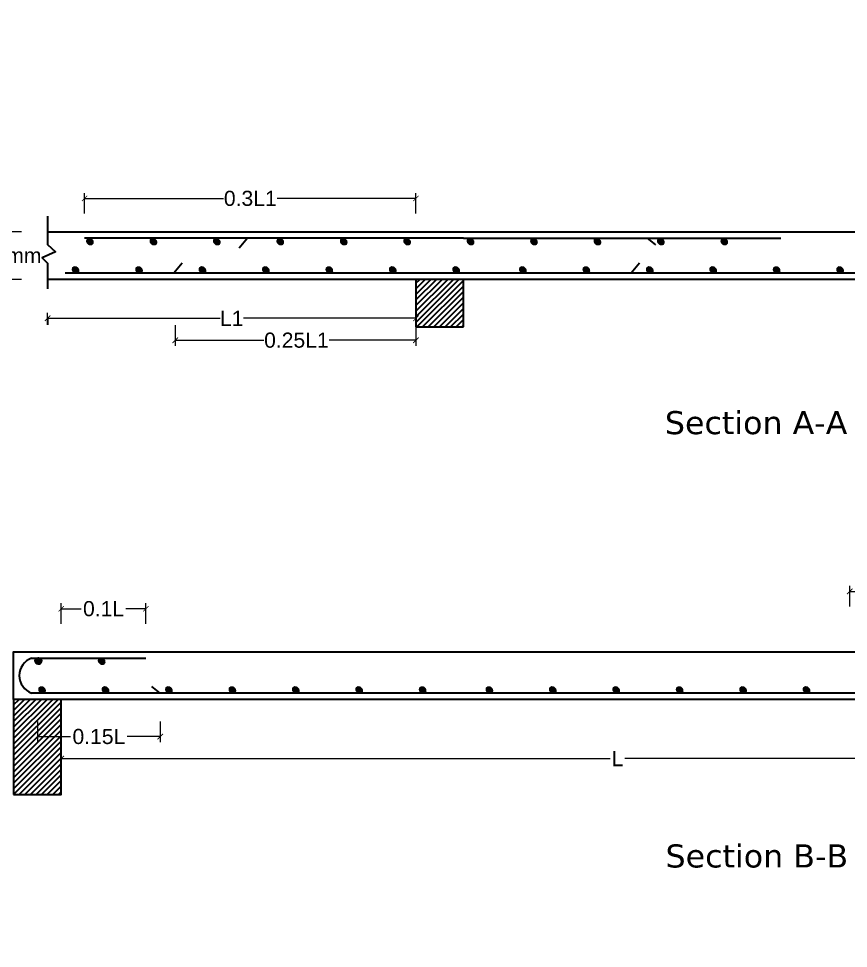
# Model space of a CAD drawing. Header units: feet. Extents: x -5357 to 123217, y -97269 to -8247.
# Drawn here: x 18078 to 18628, y -49341 to -48726 of the extents above; entities that cross this region are included whole.
import ezdxf
from ezdxf import colors
from ezdxf.entities.mleader import LeaderData, LeaderLine
from ezdxf.math import Vec2, Vec3

# ---------------------------------------------------------------- set-up
doc = ezdxf.new("R2010")
doc.units = ezdxf.units.FT
doc.header["$LTSCALE"] = 50.2
doc.header["$MEASUREMENT"] = 0
doc.header["$PDMODE"] = 3
doc.linetypes.add('DASHED', pattern=[0.75, 0.5, -0.25])
doc.linetypes.add('PHANTOM2', pattern=[1.25, 0.625, -0.125, 0.125, -0.125, 0.125, -0.125])
doc.layers.get('0').update_dxf_attribs({"lineweight": 35})
doc.layers.add('drg seal txt', color=7, linetype='Continuous')
doc.layers.add('Str grid', color=7, linetype='Continuous', true_color=0x17d337)
doc.layers.add('Str LBL', color=3, linetype='Continuous', lineweight=35)
doc.layers.add('Str Ramp', color=5, linetype='Continuous', lineweight=35, transparency=0.7)
doc.layers.add('Str Slab', color=5, linetype='Continuous', lineweight=35, transparency=0.7)
doc.styles.get("Standard").update_dxf_attribs({"font": 'arial.ttf'})
doc.dimstyles.new('Copy of Standard', dxfattribs={"dimscale": 40, "dimtxt": 0.25, "dimasz": 0.3, "dimexe": 0.18, "dimexo": 5, "dimgap": 0.09, "dimtad": 0, "dimtih": 1, "dimtoh": 1, "dimdec": 0, "dimzin": 0, "dimdsep": 46, "dimlunit": 4, "dimtxsty": 'Standard', "dimcen": 0.2, "dimse1": 1, "dimse2": 1, "dimadec": 0, "dimazin": 0, "dimtfac": 1, "dimtdec": 0, "dimtofl": 0, "dimtmove": 0, "dimatfit": 3, "dimfxl": 1, "dimtolj": 1, "dimtzin": 0, "dimarcsym": 0})
doc.dimstyles.get("Standard").update_dxf_attribs({"dimscale": 20, "dimtxt": 0.18, "dimasz": 0.18, "dimexe": 0.18, "dimexo": 0.0625, "dimgap": 0.09, "dimtad": 0, "dimtih": 1, "dimtoh": 1, "dimdec": 1, "dimzin": 0, "dimdsep": 46, "dimlunit": 3, "dimtxsty": 'Standard', "dimblk": 'ARCHTICK', "dimcen": 0.09, "dimadec": 0, "dimazin": 0, "dimtfac": 1, "dimtdec": 1, "dimtofl": 0, "dimtmove": 0, "dimatfit": 3, "dimfxl": 0.5, "dimfxlon": 1, "dimtolj": 1, "dimtzin": 0, "dimarcsym": 0})
pattern_1 = [(45, (17136.822795, -50639.086282), (-0.018561553, 0.018561553), [])]
pattern_2 = [(45, (17159.030135, -50361.010553), (-0.018561553, 0.018561553), [])]

# ---------------------------------------------------------------- blocks, each defined once
blk = doc.blocks.new('_ArchTick')
at = {"color": 0, "linetype": 'ByBlock', "const_width": 0.15}
blk.add_lwpolyline([(-0.5, -0.5), (0.5, 0.5)], dxfattribs=at)
blk = doc.blocks.new('*D636')
at = {"color": 0, "lineweight": -2, "transparency": 16777216}
for p, q in [((18628.4, -49114.83), (18628.4, -49101.23)), ((18628.4, -49104.83), (18720.85, -49104.83)), ((18843.02, -49104.83), (18750.57, -49104.83)), ((18843.02, -49114.83), (18843.02, -49101.23))]:
    blk.add_line(p, q, dxfattribs=at)
at = {"layer": 'Defpoints', "color": 0, "transparency": 16777216}
for p in [(18628.4, -49104.83), (18628.4, -49149.03), (18843.02, -49149.03)]:
    blk.add_point(p, dxfattribs=at)
at = {"color": 0, "lineweight": -2, "transparency": 16777216, "xscale": 3.6, "yscale": 3.6, "zscale": 3.6, "rotation": 180}
blk.add_blockref('_ArchTick', (18628.4, -49104.83), dxfattribs=at)
at = {"color": 0, "lineweight": -2, "transparency": 16777216, "xscale": 3.6, "yscale": 3.6, "zscale": 3.6}
blk.add_blockref('_ArchTick', (18843.02, -49104.83), dxfattribs=at)
at = {"color": 0, "lineweight": 35, "transparency": 16777216, "insert": (18735.71, -49104.83), "char_height": 3.6, "attachment_point": 5}
blk.add_mtext('\\A1;{\\H2.7778x;0.3L}', dxfattribs=at)
blk = doc.blocks.new('*D638')
at = {"color": 0, "lineweight": -2, "transparency": 16777216}
for p, q in [((18106.34, -49126.31), (18106.34, -49112.71)), ((18162.4, -49126.31), (18162.4, -49112.71)), ((18106.34, -49116.31), (18119.51, -49116.31)), ((18162.4, -49116.31), (18149.23, -49116.31))]:
    blk.add_line(p, q, dxfattribs=at)
at = {"layer": 'Defpoints', "color": 0, "transparency": 16777216}
for p in [(18162.4, -49116.31), (18106.34, -49149.03), (18162.4, -49149.03)]:
    blk.add_point(p, dxfattribs=at)
at = {"color": 0, "lineweight": -2, "transparency": 16777216, "xscale": 3.6, "yscale": 3.6, "zscale": 3.6, "rotation": 180}
blk.add_blockref('_ArchTick', (18106.34, -49116.31), dxfattribs=at)
at = {"color": 0, "lineweight": -2, "transparency": 16777216, "xscale": 3.6, "yscale": 3.6, "zscale": 3.6}
blk.add_blockref('_ArchTick', (18162.4, -49116.31), dxfattribs=at)
at = {"color": 0, "lineweight": 35, "transparency": 16777216, "insert": (18134.37, -49116.31), "char_height": 3.6, "attachment_point": 5}
blk.add_mtext('\\A1;{\\H2.7778x;0.1L}', dxfattribs=at)
blk = doc.blocks.new('*D639')
at = {"color": 0, "lineweight": -2, "transparency": 16777216}
for p, q in [((18106.34, -49205.54), (18106.34, -49219.14)), ((18843.02, -49205.54), (18843.02, -49219.14)), ((18106.34, -49215.54), (18469.76, -49215.54)), ((18843.02, -49215.54), (18479.6, -49215.54))]:
    blk.add_line(p, q, dxfattribs=at)
at = {"layer": 'Defpoints', "color": 0, "transparency": 16777216}
for p in [(18106.34, -49176.33), (18843.02, -49176.33), (18843.02, -49215.54)]:
    blk.add_point(p, dxfattribs=at)
at = {"color": 0, "lineweight": -2, "transparency": 16777216, "xscale": 3.6, "yscale": 3.6, "zscale": 3.6, "rotation": 180}
blk.add_blockref('_ArchTick', (18106.34, -49215.54), dxfattribs=at)
at = {"color": 0, "lineweight": -2, "transparency": 16777216, "xscale": 3.6, "yscale": 3.6, "zscale": 3.6}
blk.add_blockref('_ArchTick', (18843.02, -49215.54), dxfattribs=at)
at = {"color": 0, "lineweight": 35, "transparency": 16777216, "insert": (18474.68, -49215.54), "char_height": 3.6, "attachment_point": 5}
blk.add_mtext('\\A1;{\\H2.7778x;L}', dxfattribs=at)
blk = doc.blocks.new('*D641')
at = {"color": 0, "lineweight": -2, "transparency": 16777216}
for p, q in [((18090.59, -49190.95), (18090.59, -49204.55)), ((18171.96, -49190.95), (18171.96, -49204.55)), ((18090.59, -49200.95), (18112.53, -49200.95)), ((18171.96, -49200.95), (18150.02, -49200.95))]:
    blk.add_line(p, q, dxfattribs=at)
at = {"layer": 'Defpoints', "color": 0, "transparency": 16777216}
for p in [(18090.59, -49172.13), (18171.96, -49172.13), (18090.59, -49200.95)]:
    blk.add_point(p, dxfattribs=at)
at = {"color": 0, "lineweight": -2, "transparency": 16777216, "xscale": 3.6, "yscale": 3.6, "zscale": 3.6, "rotation": 180}
blk.add_blockref('_ArchTick', (18090.59, -49200.95), dxfattribs=at)
at = {"color": 0, "lineweight": -2, "transparency": 16777216, "xscale": 3.6, "yscale": 3.6, "zscale": 3.6}
blk.add_blockref('_ArchTick', (18171.96, -49200.95), dxfattribs=at)
at = {"color": 0, "lineweight": 35, "transparency": 16777216, "insert": (18131.28, -49200.95), "char_height": 3.6, "attachment_point": 5}
blk.add_mtext('\\A1;{\\H2.7778x;0.15L}', dxfattribs=at)
blk = doc.blocks.new('*D634')
at = {"color": 0, "lineweight": -2, "transparency": 16777216}
for p, q in [((18079.94, -48866.76), (18066.34, -48866.76)), ((18069.94, -48866.76), (18069.94, -48875.6)), ((18069.94, -48898.26), (18069.94, -48889.41)), ((18079.94, -48898.26), (18066.34, -48898.26))]:
    blk.add_line(p, q, dxfattribs=at)
at = {"layer": 'Defpoints', "color": 0, "transparency": 16777216}
for p in [(18069.94, -48866.76), (18097.29, -48866.76), (18097.05, -48898.26)]:
    blk.add_point(p, dxfattribs=at)
at = {"color": 0, "lineweight": -2, "transparency": 16777216, "xscale": 3.6, "yscale": 3.6, "zscale": 3.6}
for p, rotation in [((18069.94, -48866.76), 90), ((18069.94, -48898.26), 270)]:
    blk.add_blockref('_ArchTick', p, dxfattribs=dict(at, rotation=rotation))
at = {"color": 0, "lineweight": 35, "transparency": 16777216, "insert": (18069.94, -48882.51), "char_height": 3.6, "attachment_point": 5}
blk.add_mtext('\\A1;{\\H2.7778x;150mm}', dxfattribs=at)
blk = doc.blocks.new('*D642')
at = {"color": 0, "lineweight": -2, "transparency": 16777216}
for p, q in [((18341.22, -48914.01), (18341.22, -48927.61)), ((18097.29, -48924.01), (18097.29, -48920.41)), ((18097.29, -48924.01), (18211.48, -48924.01)), ((18341.22, -48924.01), (18227.03, -48924.01))]:
    blk.add_line(p, q, dxfattribs=at)
at = {"layer": 'Defpoints', "color": 0, "transparency": 16777216}
for p in [(18341.22, -48908.35), (18097.29, -48924.01), (18341.22, -48924.01)]:
    blk.add_point(p, dxfattribs=at)
at = {"color": 0, "lineweight": -2, "transparency": 16777216, "xscale": 3.6, "yscale": 3.6, "zscale": 3.6, "rotation": 180}
blk.add_blockref('_ArchTick', (18097.29, -48924.01), dxfattribs=at)
at = {"color": 0, "lineweight": -2, "transparency": 16777216, "xscale": 3.6, "yscale": 3.6, "zscale": 3.6}
blk.add_blockref('_ArchTick', (18341.22, -48924.01), dxfattribs=at)
at = {"color": 0, "lineweight": 35, "transparency": 16777216, "insert": (18219.25, -48924.01), "char_height": 3.6, "attachment_point": 5}
blk.add_mtext('\\A1;{\\H2.7778x;L1}', dxfattribs=at)
blk = doc.blocks.new('*D643')
at = {"color": 0, "lineweight": -2, "transparency": 16777216}
for p, q in [((18121.82, -48854.66), (18121.82, -48841.06)), ((18341.22, -48854.66), (18341.22, -48841.06)), ((18121.82, -48844.66), (18213.81, -48844.66)), ((18341.22, -48844.66), (18249.22, -48844.66))]:
    blk.add_line(p, q, dxfattribs=at)
at = {"layer": 'Defpoints', "color": 0, "transparency": 16777216}
for p in [(18121.82, -48844.66), (18121.82, -48870.96), (18341.22, -48870.96)]:
    blk.add_point(p, dxfattribs=at)
at = {"color": 0, "lineweight": -2, "transparency": 16777216, "xscale": 3.6, "yscale": 3.6, "zscale": 3.6, "rotation": 180}
blk.add_blockref('_ArchTick', (18121.82, -48844.66), dxfattribs=at)
at = {"color": 0, "lineweight": -2, "transparency": 16777216, "xscale": 3.6, "yscale": 3.6, "zscale": 3.6}
blk.add_blockref('_ArchTick', (18341.22, -48844.66), dxfattribs=at)
at = {"color": 0, "lineweight": 35, "transparency": 16777216, "insert": (18231.52, -48844.66), "char_height": 3.6, "attachment_point": 5}
blk.add_mtext('\\A1;{\\H2.7778x;0.3L1}', dxfattribs=at)
blk = doc.blocks.new('*D644')
at = {"color": 0, "lineweight": -2, "transparency": 16777216}
for p, q in [((18181.83, -48928.54), (18181.83, -48942.14)), ((18341.22, -48928.54), (18341.22, -48942.14)), ((18181.83, -48938.54), (18240.46, -48938.54)), ((18341.22, -48938.54), (18283.65, -48938.54))]:
    blk.add_line(p, q, dxfattribs=at)
at = {"layer": 'Defpoints', "color": 0, "transparency": 16777216}
for p in [(18181.83, -48898.26), (18341.22, -48898.26), (18181.83, -48938.54)]:
    blk.add_point(p, dxfattribs=at)
at = {"color": 0, "lineweight": -2, "transparency": 16777216, "xscale": 3.6, "yscale": 3.6, "zscale": 3.6, "rotation": 180}
blk.add_blockref('_ArchTick', (18181.83, -48938.54), dxfattribs=at)
at = {"color": 0, "lineweight": -2, "transparency": 16777216, "xscale": 3.6, "yscale": 3.6, "zscale": 3.6}
blk.add_blockref('_ArchTick', (18341.22, -48938.54), dxfattribs=at)
at = {"color": 0, "lineweight": 35, "transparency": 16777216, "insert": (18262.05, -48938.54), "char_height": 3.6, "attachment_point": 5}
blk.add_mtext('\\A1;{\\H2.7778x;0.25L1}', dxfattribs=at)
blk = doc.blocks.new('*D999')
at = {"layer": 'Defpoints', "color": 0, "linetype": 'PHANTOM2', "transparency": 16777216}
for p in [(16074.54, -48732.22), (16074.54, -48783.22), (42253.55, -48783.22)]:
    blk.add_point(p, dxfattribs=at)
at = {"layer": 'Str grid', "color": 0, "linetype": 'PHANTOM2', "lineweight": -2, "transparency": 16777216}
for p, q in [((16074.54, -48732.22), (16074.54, -48749.02)), ((16074.54, -48783.22), (16074.54, -48766.43))]:
    blk.add_line(p, q, dxfattribs=at)
at = {"layer": 'Str grid', "color": 0, "linetype": 'PHANTOM2', "lineweight": -2, "transparency": 16777216, "xscale": 12, "yscale": 12, "zscale": 12}
for p, rotation in [((16074.54, -48732.22), 90), ((16074.54, -48783.22), 270)]:
    blk.add_blockref('_ArchTick', p, dxfattribs=dict(at, rotation=rotation))
at = {"layer": 'Str grid', "color": 0, "linetype": 'PHANTOM2', "transparency": 16777216, "insert": (16074.54, -48757.72), "char_height": 10, "attachment_point": 5}
blk.add_mtext('\\A1;4\'-3"', dxfattribs=at)
blk = doc.blocks.new('*D1094')
at = {"layer": 'Defpoints', "color": 0, "linetype": 'PHANTOM2', "ltscale": 150, "transparency": 16777216}
for p in [(16403.4, -49286.42), (42253.55, -49286.42), (16403.4, -49523.42)]:
    blk.add_point(p, dxfattribs=at)
at = {"layer": 'Str grid', "color": 0, "linetype": 'PHANTOM2', "lineweight": -2, "ltscale": 150, "transparency": 16777216}
for p, q in [((16403.4, -49286.42), (16403.4, -49396.22)), ((16403.4, -49523.42), (16403.4, -49413.63))]:
    blk.add_line(p, q, dxfattribs=at)
at = {"layer": 'Str grid', "color": 0, "linetype": 'PHANTOM2', "lineweight": -2, "ltscale": 150, "transparency": 16777216, "xscale": 12, "yscale": 12, "zscale": 12}
for p, rotation in [((16403.4, -49286.42), 90), ((16403.4, -49523.42), 270)]:
    blk.add_blockref('_ArchTick', p, dxfattribs=dict(at, rotation=rotation))
at = {"layer": 'Str grid', "color": 0, "linetype": 'PHANTOM2', "ltscale": 150, "transparency": 16777216, "insert": (16403.4, -49404.92), "char_height": 10, "attachment_point": 5}
blk.add_mtext('\\A1;19\'-9"', dxfattribs=at)
blk = doc.blocks.new('*D1095')
at = {"layer": 'Defpoints', "color": 0, "linetype": 'PHANTOM2', "ltscale": 150, "transparency": 16777216}
for p in [(42253.55, -49211.42), (16403.4, -49286.42), (42253.55, -49286.42)]:
    blk.add_point(p, dxfattribs=at)
at = {"layer": 'Str LBL', "color": 0, "linetype": 'PHANTOM2', "lineweight": -2, "ltscale": 150, "transparency": 16777216}
for p, q in [((42253.55, -49211.42), (42253.55, -49240.21)), ((42253.55, -49286.42), (42253.55, -49257.63))]:
    blk.add_line(p, q, dxfattribs=at)
at = {"layer": 'Str LBL', "color": 0, "linetype": 'PHANTOM2', "lineweight": -2, "ltscale": 150, "transparency": 16777216, "xscale": 12, "yscale": 12, "zscale": 12}
for p, rotation in [((42253.55, -49211.42), 90), ((42253.55, -49286.42), 270)]:
    blk.add_blockref('_ArchTick', p, dxfattribs=dict(at, rotation=rotation))
at = {"layer": 'Str LBL', "color": 0, "linetype": 'PHANTOM2', "lineweight": 20, "ltscale": 150, "transparency": 16777216, "insert": (42253.55, -49248.92), "char_height": 10, "attachment_point": 5}
blk.add_mtext('\\A1;6\'-3"', dxfattribs=at)
blk = doc.blocks.new('*D1180')
at = {"layer": 'Defpoints', "color": 0, "linetype": 'PHANTOM2', "ltscale": 150, "transparency": 16777216}
for p in [(16403.4, -49211.42), (42253.55, -49211.42), (16403.4, -49286.42)]:
    blk.add_point(p, dxfattribs=at)
at = {"layer": 'Str grid', "color": 0, "linetype": 'PHANTOM2', "lineweight": -2, "ltscale": 150, "transparency": 16777216}
for p, q in [((16403.4, -49211.42), (16403.4, -49240.21)), ((16403.4, -49286.42), (16403.4, -49257.63))]:
    blk.add_line(p, q, dxfattribs=at)
at = {"layer": 'Str grid', "color": 0, "linetype": 'PHANTOM2', "lineweight": -2, "ltscale": 150, "transparency": 16777216, "xscale": 12, "yscale": 12, "zscale": 12}
for p, rotation in [((16403.4, -49211.42), 90), ((16403.4, -49286.42), 270)]:
    blk.add_blockref('_ArchTick', p, dxfattribs=dict(at, rotation=rotation))
at = {"layer": 'Str grid', "color": 0, "linetype": 'PHANTOM2', "ltscale": 150, "transparency": 16777216, "insert": (16403.4, -49248.92), "char_height": 10, "attachment_point": 5}
blk.add_mtext('\\A1;6\'-3"', dxfattribs=at)

msp = doc.modelspace()

# ---------------------------------------------------------------- hatches: boundary and pattern name
at = {"lineweight": 35}
h = msp.add_hatch(dxfattribs=at)
h.set_pattern_fill('ANSI31', color=256, scale=0.21)
h.set_pattern_definition([(45, (16830.379788, -50342.200818), (-0.018561553, 0.018561553), [])])
h.paths.add_polyline_path([(18127.57889, -48873.1492, 1), (18123.37889, -48873.1492, 1)])
h = msp.add_hatch(dxfattribs=at)
h.set_pattern_fill('ANSI31', color=256, scale=0.21)
h.set_pattern_definition([(45, (16872.379788, -50342.200818), (-0.018561553, 0.018561553), [])])
h.paths.add_polyline_path([(18169.57889, -48873.1492, 1), (18165.37889, -48873.1492, 1)])
h = msp.add_hatch(dxfattribs=at)
h.set_pattern_fill('ANSI31', color=256, scale=0.21)
h.set_pattern_definition([(45, (16914.379788, -50342.200818), (-0.018561553, 0.018561553), [])])
h.paths.add_polyline_path([(18211.57889, -48873.1492, 1), (18207.37889, -48873.1492, 1)])
h = msp.add_hatch(dxfattribs=at)
h.set_pattern_fill('ANSI31', color=256, scale=0.21)
h.set_pattern_definition([(45, (16956.379788, -50342.200818), (-0.018561553, 0.018561553), [])])
h.paths.add_polyline_path([(18253.57889, -48873.1492, 1), (18249.37889, -48873.1492, 1)])
h = msp.add_hatch(dxfattribs=at)
h.set_pattern_fill('ANSI31', color=256, scale=0.21)
h.set_pattern_definition([(45, (16998.379788, -50342.200818), (-0.018561553, 0.018561553), [])])
h.paths.add_polyline_path([(18295.57889, -48873.1492, 1), (18291.37889, -48873.1492, 1)])
h = msp.add_hatch(dxfattribs=at)
h.set_pattern_fill('ANSI31', color=256, scale=0.21)
h.set_pattern_definition([(45, (17040.379788, -50342.200818), (-0.018561553, 0.018561553), [])])
h.paths.add_polyline_path([(18337.57889, -48873.1492, 1), (18333.37889, -48873.1492, 1)])
h = msp.add_hatch(dxfattribs=at)
h.set_pattern_fill('ANSI31', color=256, scale=0.21)
h.set_pattern_definition([(45, (17082.379788, -50342.200818), (-0.018561553, 0.018561553), [])])
h.paths.add_polyline_path([(18379.57889, -48873.1492, 1), (18375.37889, -48873.1492, 1)])
h = msp.add_hatch(dxfattribs=at)
h.set_pattern_fill('ANSI31', color=256, scale=0.21)
h.set_pattern_definition([(45, (17124.379788, -50342.200818), (-0.018561553, 0.018561553), [])])
h.paths.add_polyline_path([(18421.57889, -48873.1492, 1), (18417.37889, -48873.1492, 1)])
h = msp.add_hatch(dxfattribs=at)
h.set_pattern_fill('ANSI31', color=256, scale=0.21)
h.set_pattern_definition([(45, (17166.379788, -50342.200818), (-0.018561553, 0.018561553), [])])
h.paths.add_polyline_path([(18463.57889, -48873.1492, 1), (18459.37889, -48873.1492, 1)])
h = msp.add_hatch(dxfattribs=at)
h.set_pattern_fill('ANSI31', color=256, scale=0.21)
h.set_pattern_definition([(45, (17208.379788, -50342.200818), (-0.018561553, 0.018561553), [])])
h.paths.add_polyline_path([(18505.57889, -48873.1492, 1), (18501.37889, -48873.1492, 1)])
h = msp.add_hatch(dxfattribs=at)
h.set_pattern_fill('ANSI31', color=256, scale=0.21)
h.set_pattern_definition([(45, (17250.379788, -50342.200818), (-0.018561553, 0.018561553), [])])
h.paths.add_polyline_path([(18547.57889, -48873.1492, 1), (18543.37889, -48873.1492, 1)])
h = msp.add_hatch(dxfattribs=at)
h.set_pattern_fill('ANSI31', color=256, scale=0.21)
h.set_pattern_definition([(45, (16820.860868, -50361.010553), (-0.018561553, 0.018561553), [])])
h.paths.add_polyline_path([(18118.05997, -48891.95894, 1), (18113.85997, -48891.95894, 1)])
h = msp.add_hatch(dxfattribs=at)
h.set_pattern_fill('ANSI31', color=256, scale=0.21)
h.set_pattern_definition([(45, (16862.860868, -50361.010553), (-0.018561553, 0.018561553), [])])
h.paths.add_polyline_path([(18160.05997, -48891.95894, 1), (18155.85997, -48891.95894, 1)])
h = msp.add_hatch(dxfattribs=at)
h.set_pattern_fill('ANSI31', color=256, scale=0.21)
h.set_pattern_definition([(45, (16904.860868, -50361.010553), (-0.018561553, 0.018561553), [])])
h.paths.add_polyline_path([(18202.05997, -48891.95894, 1), (18197.85997, -48891.95894, 1)])
h = msp.add_hatch(dxfattribs=at)
h.set_pattern_fill('ANSI31', color=256, scale=0.21)
h.set_pattern_definition([(45, (16946.860868, -50361.010553), (-0.018561553, 0.018561553), [])])
h.paths.add_polyline_path([(18244.05997, -48891.95894, 1), (18239.85997, -48891.95894, 1)])
h = msp.add_hatch(dxfattribs=at)
h.set_pattern_fill('ANSI31', color=256, scale=0.21)
h.set_pattern_definition([(45, (16988.860868, -50361.010553), (-0.018561553, 0.018561553), [])])
h.paths.add_polyline_path([(18286.05997, -48891.95894, 1), (18281.85997, -48891.95894, 1)])
h = msp.add_hatch(dxfattribs=at)
h.set_pattern_fill('ANSI31', color=256, scale=0.21)
h.set_pattern_definition([(45, (17030.860868, -50361.010553), (-0.018561553, 0.018561553), [])])
h.paths.add_polyline_path([(18328.05997, -48891.95894, 1), (18323.85997, -48891.95894, 1)])
h = msp.add_hatch(dxfattribs=at)
h.set_pattern_fill('ANSI31', color=256, scale=0.21)
h.set_pattern_definition([(45, (17072.860868, -50361.010553), (-0.018561553, 0.018561553), [])])
h.paths.add_polyline_path([(18370.05997, -48891.95894, 1), (18365.85997, -48891.95894, 1)])
h = msp.add_hatch(dxfattribs=at)
h.set_pattern_fill('ANSI31', color=256, scale=0.21)
h.set_pattern_definition([(45, (17117.030135, -50361.010553), (-0.018561553, 0.018561553), [])])
h.paths.add_polyline_path([(18414.22924, -48891.95894, 1), (18410.02924, -48891.95894, 1)])
h = msp.add_hatch(dxfattribs=at)
h.set_pattern_fill('ANSI31', color=256, scale=0.21)
h.set_pattern_definition(pattern_2)
h.paths.add_polyline_path([(18456.22924, -48891.95894, 1), (18452.02924, -48891.95894, 1)])
h = msp.add_hatch(dxfattribs=at)
h.set_pattern_fill('ANSI31', color=256, scale=0.21)
h.set_pattern_definition(pattern_2)
h.paths.add_polyline_path([(18456.22924, -48891.95894, 1), (18452.02924, -48891.95894, 1)])
h = msp.add_hatch(dxfattribs=at)
h.set_pattern_fill('ANSI31', color=256, scale=0.21)
h.set_pattern_definition(pattern_2)
h.paths.add_polyline_path([(18456.22924, -48891.95894, 1), (18452.02924, -48891.95894, 1)])
h = msp.add_hatch(dxfattribs=at)
h.set_pattern_fill('ANSI31', color=256, scale=0.21)
h.set_pattern_definition([(45, (17201.030135, -50361.010553), (-0.018561553, 0.018561553), [])])
h.paths.add_polyline_path([(18498.22924, -48891.95894, 1), (18494.02924, -48891.95894, 1)])
h = msp.add_hatch(dxfattribs=at)
h.set_pattern_fill('ANSI31', color=256, scale=0.21)
h.set_pattern_definition([(45, (17243.030135, -50361.010553), (-0.018561553, 0.018561553), [])])
h.paths.add_polyline_path([(18540.22924, -48891.95894, 1), (18536.02924, -48891.95894, 1)])
h = msp.add_hatch(dxfattribs=at)
h.set_pattern_fill('ANSI31', color=256, scale=0.21)
h.set_pattern_definition([(45, (17285.030135, -50361.010553), (-0.018561553, 0.018561553), [])])
h.paths.add_polyline_path([(18582.22924, -48891.95894, 1), (18578.02924, -48891.95894, 1)])
h = msp.add_hatch(dxfattribs=at)
h.set_pattern_fill('ANSI31', color=256, scale=0.21)
h.set_pattern_definition([(45, (17327.030135, -50361.010553), (-0.018561553, 0.018561553), [])])
h.paths.add_polyline_path([(18624.22924, -48891.95894, 1), (18620.02924, -48891.95894, 1)])
h = msp.add_hatch(dxfattribs=at)
h.set_pattern_fill('ANSI31', color=256, scale=21)
h.set_pattern_definition([(45, (16990.4083, -50036.2255), (-1.8561553, 1.8561553), [])])
h.paths.add_polyline_path([(18372.71721, -48929.75627), (18372.71721, -48898.25627), (18341.21721, -48898.25627), (18341.21721, -48929.75627)])
h.paths.add_polyline_path([(18865.22725, -48929.75627), (18896.72725, -48929.75627), (18896.72725, -48898.25627), (18865.22725, -48898.25627)])
h = msp.add_hatch(dxfattribs=at)
h.set_pattern_fill('ANSI31', color=256, scale=0.21)
h.set_pattern_definition([(45, (16796.117975, -50619.927417), (-0.018561553, 0.018561553), [])])
h.paths.add_polyline_path([(18093.31708, -49150.8758, 1), (18089.11708, -49150.8758, 1)])
h = msp.add_hatch(dxfattribs=at)
h.set_pattern_fill('ANSI31', color=256, scale=0.21)
h.set_pattern_definition([(45, (16838.117975, -50619.927417), (-0.018561553, 0.018561553), [])])
h.paths.add_polyline_path([(18135.31708, -49150.8758, 1), (18131.11708, -49150.8758, 1)])
h = msp.add_hatch(dxfattribs=at)
h.set_pattern_fill('ANSI31', color=256, scale=0.21)
h.set_pattern_definition([(45, (16798.653528, -50639.086282), (-0.018561553, 0.018561553), [])])
h.paths.add_polyline_path([(18095.85263, -49170.03467, 1), (18091.65263, -49170.03467, 1)])
h = msp.add_hatch(dxfattribs=at)
h.set_pattern_fill('ANSI31', color=256, scale=0.21)
h.set_pattern_definition([(45, (16840.653528, -50639.086282), (-0.018561553, 0.018561553), [])])
h.paths.add_polyline_path([(18137.85263, -49170.03467, 1), (18133.65263, -49170.03467, 1)])
h = msp.add_hatch(dxfattribs=at)
h.set_pattern_fill('ANSI31', color=256, scale=0.21)
h.set_pattern_definition([(45, (16882.653528, -50639.086282), (-0.018561553, 0.018561553), [])])
h.paths.add_polyline_path([(18179.85263, -49170.03467, 1), (18175.65263, -49170.03467, 1)])
h = msp.add_hatch(dxfattribs=at)
h.set_pattern_fill('ANSI31', color=256, scale=0.21)
h.set_pattern_definition([(45, (16924.653528, -50639.086282), (-0.018561553, 0.018561553), [])])
h.paths.add_polyline_path([(18221.85263, -49170.03467, 1), (18217.65263, -49170.03467, 1)])
h = msp.add_hatch(dxfattribs=at)
h.set_pattern_fill('ANSI31', color=256, scale=0.21)
h.set_pattern_definition([(45, (16966.653528, -50639.086282), (-0.018561553, 0.018561553), [])])
h.paths.add_polyline_path([(18263.85263, -49170.03467, 1), (18259.65263, -49170.03467, 1)])
h = msp.add_hatch(dxfattribs=at)
h.set_pattern_fill('ANSI31', color=256, scale=0.21)
h.set_pattern_definition([(45, (17008.653528, -50639.086282), (-0.018561553, 0.018561553), [])])
h.paths.add_polyline_path([(18305.85263, -49170.03467, 1), (18301.65263, -49170.03467, 1)])
h = msp.add_hatch(dxfattribs=at)
h.set_pattern_fill('ANSI31', color=256, scale=0.21)
h.set_pattern_definition([(45, (17050.653528, -50639.086282), (-0.018561553, 0.018561553), [])])
h.paths.add_polyline_path([(18347.85263, -49170.03467, 1), (18343.65263, -49170.03467, 1)])
h = msp.add_hatch(dxfattribs=at)
h.set_pattern_fill('ANSI31', color=256, scale=0.21)
h.set_pattern_definition([(45, (17094.822795, -50639.086282), (-0.018561553, 0.018561553), [])])
h.paths.add_polyline_path([(18392.0219, -49170.03467, 1), (18387.8219, -49170.03467, 1)])
h = msp.add_hatch(dxfattribs=at)
h.set_pattern_fill('ANSI31', color=256, scale=0.21)
h.set_pattern_definition(pattern_1)
h.paths.add_polyline_path([(18434.0219, -49170.03467, 1), (18429.8219, -49170.03467, 1)])
h = msp.add_hatch(dxfattribs=at)
h.set_pattern_fill('ANSI31', color=256, scale=0.21)
h.set_pattern_definition(pattern_1)
h.paths.add_polyline_path([(18434.0219, -49170.03467, 1), (18429.8219, -49170.03467, 1)])
h = msp.add_hatch(dxfattribs=at)
h.set_pattern_fill('ANSI31', color=256, scale=0.21)
h.set_pattern_definition(pattern_1)
h.paths.add_polyline_path([(18434.0219, -49170.03467, 1), (18429.8219, -49170.03467, 1)])
h = msp.add_hatch(dxfattribs=at)
h.set_pattern_fill('ANSI31', color=256, scale=0.21)
h.set_pattern_definition([(45, (17178.822795, -50639.086282), (-0.018561553, 0.018561553), [])])
h.paths.add_polyline_path([(18476.0219, -49170.03467, 1), (18471.8219, -49170.03467, 1)])
h = msp.add_hatch(dxfattribs=at)
h.set_pattern_fill('ANSI31', color=256, scale=0.21)
h.set_pattern_definition([(45, (17220.822795, -50639.086282), (-0.018561553, 0.018561553), [])])
h.paths.add_polyline_path([(18518.0219, -49170.03467, 1), (18513.8219, -49170.03467, 1)])
h = msp.add_hatch(dxfattribs=at)
h.set_pattern_fill('ANSI31', color=256, scale=0.21)
h.set_pattern_definition([(45, (17262.822795, -50639.086282), (-0.018561553, 0.018561553), [])])
h.paths.add_polyline_path([(18560.0219, -49170.03467, 1), (18555.8219, -49170.03467, 1)])
h = msp.add_hatch(dxfattribs=at)
h.set_pattern_fill('ANSI31', color=256, scale=0.21)
h.set_pattern_definition([(45, (17304.822795, -50639.086282), (-0.018561553, 0.018561553), [])])
h.paths.add_polyline_path([(18602.0219, -49170.03467, 1), (18597.8219, -49170.03467, 1)])
h = msp.add_hatch(dxfattribs=at)
h.set_pattern_fill('ANSI31', color=256, scale=21)
h.set_pattern_definition([(45, (16978.528, -50510.0988), (-1.8561553, 1.8561553), [])])
h.paths.add_polyline_path([(18074.83991, -49239.332), (18106.33991, -49239.332), (18106.33991, -49176.332), (18074.83991, -49176.332)])
h.paths.add_polyline_path([(18874.51991, -49207.832), (18874.51991, -49176.332), (18843.01991, -49176.332), (18843.01991, -49207.832)])

# ---------------------------------------------------------------- linework, layer by layer
for p, q in [((18126.59721, -48870.95627), (18121.81503, -48870.95627)), ((18341.21721, -48870.95627), (18126.59721, -48870.95627)), ((18229.61984, -48870.95627), (18224.09138, -48877.5299)), ((18372.71721, -48870.95627), (18341.21721, -48870.95627)), ((18372.71721, -48870.95627), (18582.71721, -48870.95627)), ((18499.99008, -48875.28218), (18494.43054, -48870.95627)), ((18186.3807, -48887.48263), (18180.85224, -48894.05627)), ((18489.32293, -48887.48263), (18483.79446, -48894.05627)), ((18865.22725, -48894.05627), (18108.94537, -48894.05627)), ((18341.21721, -48929.75627), (18372.71721, -48929.75627)), ((18086.73803, -49149.032), (18162.40095, -49149.032)), ((18171.96018, -49172.132), (18166.40064, -49167.80608)), ((18851.10839, -49172.132), (18086.73803, -49172.132))]:
    msp.add_line(p, q, dxfattribs=at)
for points in [[(18097.2854, -48866.75627), (19111.65338, -48866.75627)], [(19111.65338, -48898.25627), (18097.04725, -48898.25627)], [(18372.71721, -48929.75627), (18372.71721, -48898.25627), (18341.21721, -48898.25627), (18341.21721, -48929.75627)], [(19089.44604, -49176.332), (18074.83991, -49176.332), (18074.83991, -49144.832), (19089.44604, -49144.832)]]:
    msp.add_lwpolyline(points, dxfattribs=at)
msp.add_lwpolyline([(18074.83991, -49239.332), (18106.33991, -49239.332), (18106.33991, -49176.332), (18074.83991, -49176.332)], close=True, dxfattribs=at)
msp.add_circle((18091.21708, -49150.8758), 2.1, dxfattribs=at)
msp.add_arc((18090.86107, -49160.582), 12.26385, 109.64520812, 250.35479188, dxfattribs=at)
at = {"layer": 'Str Ramp', "color": 7, "linetype": 'DASHED', "ltscale": 150}
msp.add_line((18097.2854, -48924.00627), (18097.2854, -48928.3), dxfattribs=at)
at = {"layer": 'Str Slab', "color": 0, "lineweight": 35}
msp.add_lwpolyline([(18097.2854, -48856.42186), (18097.2854, -48875.05432), (18102.56324, -48879.92229), (18093.82496, -48883.95091), (18097.2854, -48887.47596), (18097.2854, -48904.59768)], dxfattribs=at)

# ---------------------------------------------------------------- texts
at = {"layer": 'drg seal txt', "lineweight": 35, "char_height": 15.2852164, "width": 2687.8083334, "attachment_point": 1}
for s, insert in [('{\\fVerdana|b0|i0|c0|p34;Section A-A}', (18506.03798, -48985.44081)), ('{\\fVerdana|b0|i0|c0|p34;Section B-B}', (18506.45858, -49272.33126))]:
    msp.add_mtext(s, dxfattribs=dict(at, insert=insert))

# ---------------------------------------------------------------- dimensions: what is measured, and where the dimension line sits
at = {"lineweight": 35}
for base, p1, p2, text, picture, middle in [((18121.81503, -48844.66269), (18341.21721, -48870.95627), (18121.81503, -48870.95627), '{\\H2.7778x;0.3L1}', '*D643', (18231.51612, -48844.66269)), ((18181.82925, -48938.54094), (18341.21721, -48898.25627), (18181.82925, -48898.25627), '{\\H2.7778x;0.25L1}', '*D644', (18262.05364, -48938.54094)), ((18843.01991, -49215.54469), (18106.33991, -49176.332), (18843.01991, -49176.332), '{\\H2.7778x;L}', '*D639', (18474.67991, -49215.54469))]:
    dim = msp.add_linear_dim(base=base, p1=p1, p2=p2, text=text, dimstyle='Standard', dxfattribs=at)
    dim.commit()
    dim.dimension.update_dxf_attribs({"geometry": picture, "text_midpoint": middle, "dimtype": 160})
dim = msp.add_linear_dim(base=(18069.9415, -48866.75627), p1=(18097.04725, -48898.25627), p2=(18097.2854, -48866.75627), angle=90, text='{\\H2.7778x;150mm}', dimstyle='Standard', dxfattribs=at)
dim.commit()
dim.dimension.update_dxf_attribs({"geometry": '*D634', "text_midpoint": (18069.9415, -48882.50627), "dimtype": 160})
for base, p1, p2, text, picture, middle in [((18341.21721, -48924.00627), (18097.2854, -48924.00627), (18341.21721, -48908.35303), '{\\H2.7778x;L1}', '*D642', (18219.25131, -48924.00627)), ((18628.39991, -49104.82794), (18843.01991, -49149.032), (18628.39991, -49149.032), '{\\H2.7778x;0.3L}', '*D636', (18735.70991, -49104.82794)), ((18162.40095, -49116.30799), (18106.33991, -49149.032), (18162.40095, -49149.032), '{\\H2.7778x;0.1L}', '*D638', (18134.37043, -49116.30799)), ((18090.58991, -49200.95191), (18171.96018, -49172.132), (18090.58991, -49172.132), '{\\H2.7778x;0.15L}', '*D641', (18131.27505, -49200.95191))]:
    dim = msp.add_linear_dim(base=base, p1=p1, p2=p2, text=text, dimstyle='Standard', dxfattribs=at)
    dim.commit()
    dim.dimension.update_dxf_attribs({"geometry": picture, "text_midpoint": middle})
at = {"layer": 'Str grid', "color": 0, "linetype": 'PHANTOM2'}
dim = msp.add_linear_dim(base=(16074.54413, -48783.2244), p1=(16074.54413, -48732.22421), p2=(42253.55418, -48783.2244), angle=90, dimstyle='Copy of Standard', override={"dimblk": 'ArchTick'}, dxfattribs=at)
dim.commit()
dim.dimension.update_dxf_attribs({"geometry": '*D999', "text_midpoint": (16074.54413, -48757.7243)})
at = {"layer": 'Str grid', "color": 0, "linetype": 'PHANTOM2', "ltscale": 150}
for base, p1, p2, picture, middle in [((16403.39513, -49211.42421), (16403.39513, -49286.42401), (42253.55418, -49211.42421), '*D1180', (16403.39513, -49248.92411)), ((16403.39513, -49286.42401), (16403.39513, -49523.42401), (42253.55418, -49286.42401), '*D1094', (16403.39513, -49404.92401))]:
    dim = msp.add_linear_dim(base=base, p1=p1, p2=p2, angle=90, dimstyle='Copy of Standard', override={"dimblk": 'ArchTick'}, dxfattribs=at)
    dim.commit()
    dim.dimension.update_dxf_attribs({"geometry": picture, "text_midpoint": middle})
at = {"layer": 'Str LBL', "color": 0, "linetype": 'PHANTOM2', "lineweight": 20, "ltscale": 150}
dim = msp.add_linear_dim(base=(42253.55418, -49286.42401), p1=(42253.55418, -49211.42421), p2=(16403.39513, -49286.42401), angle=90, dimstyle='Copy of Standard', override={"dimblk": 'ArchTick'}, dxfattribs=at)
dim.commit()
dim.dimension.update_dxf_attribs({"geometry": '*D1095', "text_midpoint": (42253.55418, -49248.92411)})

# ---------------------------------------------------------------- leaders
at = {"lineweight": 35}
ml = msp.add_multileader_mtext('Standard', dxfattribs=at)
ml.set_content('', color=256)
ml.set_leader_properties()
ml.build(insert=Vec2(0, 0))
ml.multileader.update_dxf_attribs({"text_right_attachment_type": 6, "dogleg_length": 0.36, "arrow_head_size": 3.18})
ctx = ml.context
ctx.base_point, ctx.char_height, ctx.arrow_head_size, ctx.landing_gap_size, ctx.plane_origin = Vec3(18126.41549, -49167.792), 8.68, 3.18, 0.09, Vec3(18126.44789, -49172.132)
ctx.right_attachment, ctx.text_align_type = 6, 2
notes = []
notes.append((ctx, [(1, (1, 1, 0), (18126.95549, -49172.132), (-1, 0), 0.36, [(0, [(18126.87259, -49172.132)], 0, [])])]))
ctx.mtext.insert, ctx.mtext.alignment, ctx.mtext.flow_direction = Vec3(18126.50549, -49163.452), 3, 5
for ctx, leaders in notes:
    for number, flags, end, landing, length, lines in leaders:
        leader = LeaderData()
        leader.index, (leader.has_last_leader_line, leader.has_dogleg_vector, leader.attachment_direction) = number, flags
        leader.last_leader_point, leader.dogleg_vector, leader.dogleg_length = Vec3(end), Vec3(landing), length
        for number, points, colour, breaks in lines:
            line = LeaderLine()
            line.index, line.vertices, line.color, line.breaks = number, Vec3.list(points), colors.encode_raw_color(colour), breaks
            leader.lines.append(line)
        ctx.leaders.append(leader)

doc.saveas('drawing.dxf')
